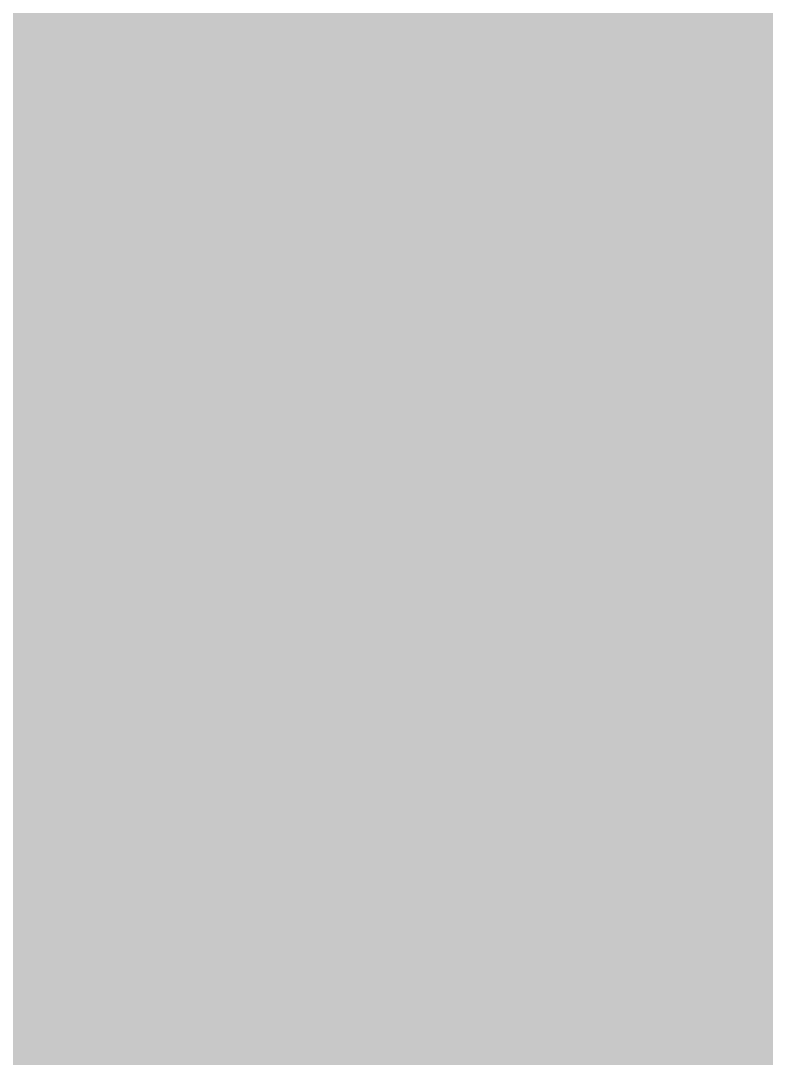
# Model space of a CAD drawing. Header units: millimetres. Extents: x -1 to 101, y -101 to 2.
# Drawn here: x 58.655 to 60.672, y -71.817 to -69.011 of the extents above; entities that cross this region are included whole.
import ezdxf

# ---------------------------------------------------------------- set-up
doc = ezdxf.new("R2010")
doc.units = ezdxf.units.MM
doc.header["$MEASUREMENT"] = 0
for name, color, linetype, true_color in [('Inner2', 7, 'Continuous', 0x008000), ('Top-Layer', 7, 'Continuous', 0xff0000), ('Top-Silkscreen-Layer', 7, 'Continuous', 0xffcc00)]:
    doc.layers.add(name, color=color, linetype=linetype, true_color=true_color)

msp = doc.modelspace()

# ---------------------------------------------------------------- hatches: boundary and pattern name
at = {"layer": 'Inner2'}
msp.add_hatch(color=256, dxfattribs=at).paths.add_polyline_path([(0.3581407162814326, -96.0001930403861), (0.3581407162814347, -63.34226568453138), (7.551353043025772, -63.34226568453138), (7.2403350596811045, -63.703817255321354), (7.101383564187531, -64.16004549447867), (7.158061513966755, -64.63358465264122), (7.400757640621461, -65.0441334492675), (7.78831629859012, -65.32207231113826), (8.255016510033014, -65.4202692405385), (8.721716721475909, -65.32207231113826), (9.109275379444567, -65.0441334492675), (9.351971506099272, -64.63358465264122), (9.408649455878498, -64.16004549447867), (9.269697960384924, -63.703817255321354), (8.958679977040257, -63.34226568453138), (9.201057049525973, -63.34226568453138), (9.233523128482643, -63.36228167161931), (9.271018542037085, -63.36926593853189), (10.057399517623287, -63.36926593853189), (9.774302001507976, -63.714934371977094), (9.64312327352645, -64.1420444407372), (9.683387318138028, -64.58702722267672), (9.889101436729437, -64.98365371060116), (10.229648170843486, -65.27289200577553), (10.654342251253818, -65.4116933298886), (11.09997433942298, -65.37939918947413), (11.50021878867132, -65.18081608254656), (11.795505221032116, -64.84550012352469), (11.941884683766073, -64.42335805928465), (11.941884683766073, -64.74701041402083), (11.98025863930444, -64.93993692799226), (12.089541181059769, -65.1034928093427), (12.112661622966185, -65.12661325124911), (12.276217504316623, -65.23589579300445), (12.469144018288038, -65.27426974854279), (15.684991109982224, -65.27426974854261), (15.684991109982224, -65.78613157226316), (15.715493070793377, -65.85976981973242), (15.789131318262639, -65.89027178054357), (30.60706121412243, -65.89027178054357), (30.680699461591693, -65.85976981973242), (30.711201422402848, -65.78613157226316), (30.711201422402848, -65.27426974854173), (68.87931481824411, -65.27426974853951), (72.35967995935992, -68.7546348896553), (72.35967995935992, -99.64205994411991), (4.000007620015238, -99.64205994411991), (3.189615995251797, -99.55075073728737), (2.419860790454726, -99.28140174169442), (1.7293407458103636, -98.84751924068355), (1.1526814197177775, -98.27085991459096), (0.7187989187068984, -97.5803398699466), (0.4494499231139544, -96.81058466514953)])
at = {"layer": 'Top-Layer'}
msp.add_hatch(color=256, dxfattribs=at).paths.add_polyline_path([(61.56447802895606, -65.27426974853994), (61.564478028956074, -66.33639827279656), (61.61245978680822, -66.51546863093726), (61.74354838709679, -66.64655723122584), (61.9226187452375, -66.694538989078), (62.167984505969024, -66.694538989078), (62.167984505969024, -66.77148844297689), (62.15585471170944, -66.77148844297689), (61.97678435356872, -66.81947020082904), (61.84569575328016, -66.95055880111762), (61.797713995428005, -67.12962915925833), (61.797713995428005, -68.50664211328423), (61.85203693915892, -68.69627210495493), (61.9985263136385, -68.82837577303873), (61.9931314869648, -68.82722157568928), (61.987719521275, -68.82615061643094), (61.94398063379722, -68.81784479981931), (61.93569913826171, -68.81637272075501), (61.927385355793774, -68.8150955339432), (61.883265467554004, -68.80884712144636), (61.874913229104266, -68.80776426525165), (61.86653783711394, -68.80687810856797), (61.82218934841696, -68.80271250023675), (61.813826812658746, -68.80202573889709), (61.80545048330798, -68.80153507398838), (61.760974994357, -68.79945226982277), (61.75260053493753, -68.79915822946272), (61.74422148844298, -68.7990601981204), (61.6996697993396, -68.7990601981204), (61.69129075284506, -68.79915822946272), (61.682916293425585, -68.79945226982277), (61.63844080447461, -68.80153507398838), (61.630064475123845, -68.80202573889709), (61.621701939365636, -68.80271250023675), (61.57735345066866, -68.80687810856797), (61.568978058678326, -68.80776426525165), (61.560625820228594, -68.80884712144636), (61.51650593198882, -68.8150955339432), (61.50819214952089, -68.81637272075501), (61.499910653985374, -68.81784479981931), (61.4561717665076, -68.82615061643094), (61.45108499502581, -68.82715477415371), (61.446013293810566, -68.82823246781308), (61.592296201446274, -68.69613384516947), (61.64653289306579, -68.50664211328423), (61.64653289306578, -67.12962915925833), (61.59855113521363, -66.95055880111762), (61.46746253492507, -66.81947020082904), (61.288392176784356, -66.77148844297689), (60.15585471170943, -66.77148844297689), (59.97678435356871, -66.81947020082904), (59.845695753280154, -66.95055880111762), (59.797713995428, -67.12962915925833), (59.797713995428005, -68.50664211328423), (59.845695753280154, -68.68571247142495), (59.97678435356872, -68.81680107171351), (60.15585471170943, -68.86478282956567), (61.288392176784356, -68.86478282956567), (61.3018489085783, -68.86452992954516), (61.315286635508556, -68.8637715866528), (61.27929507347285, -68.87602172674325), (61.271281933515446, -68.87885562867069), (61.263338300353816, -68.88187888921271), (61.22191081749885, -68.89821112187718), (61.21423585028682, -68.90133996390061), (61.206635342341514, -68.90464557323729), (61.165995261061354, -68.92288280971175), (61.15828603667786, -68.92645277099308), (61.150663660786996, -68.93020459054148), (61.110937981335645, -68.95034683082595), (61.10356790726734, -68.95419186943252), (61.096289059425956, -68.958206927061), (61.057528581905, -68.98017797100309), (61.05027953295827, -68.98439996769126), (61.0431313599264, -68.98879059281461), (61.00546308458985, -69.01253964031271), (60.998399726465095, -69.01710974875863), (60.99144566382726, -69.02184450662308), (60.954920390776714, -69.04734615762638), (60.948094248607845, -69.05223210274866), (60.94138449677568, -69.05727669460514), (60.90610382621434, -69.08445474896125), (60.89949207754066, -69.0896730613277), (60.8930048759957, -69.0950454184075), (60.85904500807597, -69.1238490760148), (60.85270596664547, -69.12935469681138), (60.846497730536484, -69.13500740510281), (60.81390946535995, -69.16538586585975), (60.80784958397201, -69.17116874356905), (60.80192660380556, -69.17709176163291), (60.77081154157544, -69.20894342533623), (60.76502919551206, -69.2150028149939), (60.75939012902829, -69.22119576729564), (60.72977366979538, -69.25449523389457), (60.72425277391179, -69.26085159849158), (60.71888281991685, -69.26733598407078), (60.69089196393514, -69.30195625331132), (60.68566369370327, -69.30858094762037), (60.68059296937573, -69.31532699380313), (60.654253116696026, -69.35124266563447), (60.649389347630354, -69.35803955693555), (60.6446855100934, -69.36494809464689), (60.620047460817304, -69.40205756886583), (60.61550723830083, -69.40907221229796), (60.61113189871817, -69.41619086712281), (60.588246452947274, -69.45441794357696), (60.58401140146399, -69.46168428664357), (60.57994814590028, -69.46904807349898), (60.558891503786995, -69.50829115198516), (60.554963997321195, -69.51582390725862), (60.551216261408, -69.52344769795445), (60.53203922305392, -69.56365597837102), (60.528563951383234, -69.57116454952103), (60.525263059729916, -69.57875139789128), (60.50796562513505, -69.61979787998423), (60.50478001919988, -69.62761333675319), (60.50177945992102, -69.63550168852626), (60.48643782923775, -69.67731017214322), (60.483627273717936, -69.68525737228165), (60.48100453669084, -69.6932685184454), (60.46764410996999, -69.73576280343397), (60.46522563440061, -69.74378155456057), (60.46299533487056, -69.75185466782104), (60.451641512162915, -69.79490775392722), (60.44961305170538, -69.80297873528698), (60.447772668602255, -69.81109466911934), (60.43842544990782, -69.85465575624151), (60.436738631195915, -69.86299902804846), (60.43525057299044, -69.8713800318421), (60.427986158461614, -69.91532211972627), (60.426718780898995, -69.9235868389616), (60.425644687790296, -69.93187889262272), (60.42043767737628, -69.9761257811165), (60.419553470135035, -69.98448302784226), (60.41886559841696, -69.99285872051694), (60.41574139216854, -70.03728340936631), (60.41525590977781, -70.04555205628382), (60.414961777280226, -70.05382971906218), (60.41389497514662, -70.09835600811478), (60.41381791539624, -70.10264480333161), (60.41379222758446, -70.10693421386844), (60.41379222758446, -71.96113792227585), (60.41381791539624, -71.96542733281267), (60.41389497514662, -71.96971612802952), (60.414961777280226, -72.01424241708212), (60.41525590977781, -72.02252007986047), (60.41574139216854, -72.03078872677798), (60.41886559841696, -72.07521341562736), (60.419553470135035, -72.08358910830202), (60.42043767737628, -72.0919463550278), (60.425644687790296, -72.13619324352157), (60.426718780898995, -72.1444852971827), (60.427986158461614, -72.15275001641803), (60.43525057299044, -72.1966921043022), (60.436738631195915, -72.20507310809582), (60.43842544990782, -72.21341637990278), (60.447772668602255, -72.25697746702495), (60.44961305170538, -72.2650934008573), (60.451641512162915, -72.27316438221708), (60.46299533487056, -72.31621746832326), (60.46522563440061, -72.32429058158372), (60.46764410996999, -72.33230933271032), (60.48100453669084, -72.37480361769889), (60.483627273717936, -72.38281476386263), (60.48643782923775, -72.39076196400106), (60.50177945992102, -72.43257044761803), (60.50478001919988, -72.4404587993911), (60.50796562513505, -72.44827425616006), (60.525263059729916, -72.48932073825301), (60.528563951383234, -72.49690758662325), (60.53203922305392, -72.50441615777328), (60.551216261408, -72.54462443818984), (60.554963997321195, -72.55224822888567), (60.558891503786995, -72.55978098415913), (60.57994814590028, -72.5990240626453), (60.580612398614, -72.60025623861902), (60.5812814622891, -72.60148580890844), (60.56971079846701, -72.60092395233559), (60.55812801625604, -72.6007366014732), (59.88611887223776, -72.6007366014732), (59.70704851409704, -72.64871835932536), (59.575959913808475, -72.77980695961392), (59.52797815595632, -72.95887731775464), (59.52797815595633, -74.53388366776734), (59.57595991380848, -74.71295402590805), (59.707048514097046, -74.84404262619663), (59.88611887223776, -74.89202438404878), (60.55812801625604, -74.89202438404878), (60.73441054894821, -74.84563555842112), (60.86502645230449, -74.71848627503381), (60.93764831285723, -75.02400914712209), (61.115325426524606, -75.282947370021), (61.243795379338245, -75.41141732283465), (58.75612141224283, -75.41141732283465), (58.598478008155666, -75.44797860910482), (58.4730210903484, -75.55019764979791), (58.38876233425814, -75.36908208404424), (58.264913333952926, -75.212353620581), (57.94458409742071, -74.89202438404878), (58.351117602235206, -74.89202438404878), (58.530187960375926, -74.84404262619663), (58.66127656066449, -74.71295402590806), (58.709258318516646, -74.53388366776734), (58.70925831851664, -72.95887731775464), (58.63976495464632, -72.74686911365718), (58.458253746507495, -72.61713674473317), (58.458253746507495, -68.76068707306239), (58.458253746507495, -68.38010160020322), (58.45354592222474, -68.3156788275207), (58.43952247904497, -68.25262488005535), (58.43952247904496, -67.12962915925833), (58.39154072119281, -66.95055880111762), (58.26045212090425, -66.81947020082904), (58.081381762763534, -66.77148844297689), (57.847255524511056, -66.77148844297689), (57.847255524511056, -66.694538989078), (58.09262128524257, -66.694538989078), (58.27169164338329, -66.64655723122584), (58.402780243671856, -66.51546863093728), (58.45076200152401, -66.33639827279656), (58.45076200152401, -65.2742697485401)])

# ---------------------------------------------------------------- linework, layer by layer
at = {"layer": 'Top-Layer', "const_width": 0.05080010160020321}
msp.add_lwpolyline([(60.71888281991685, -69.26733598407078), (60.69089196393514, -69.30195625331132), (60.68566369370327, -69.30858094762037), (60.68059296937573, -69.31532699380313), (60.654253116696026, -69.35124266563447), (60.649389347630354, -69.35803955693555), (60.6446855100934, -69.36494809464689), (60.620047460817304, -69.40205756886583), (60.61550723830083, -69.40907221229796), (60.61113189871817, -69.41619086712281), (60.588246452947274, -69.45441794357696), (60.58401140146399, -69.46168428664357), (60.57994814590028, -69.46904807349898), (60.558891503786995, -69.50829115198516), (60.554963997321195, -69.51582390725862), (60.551216261408, -69.52344769795445), (60.53203922305392, -69.56365597837102), (60.528563951383234, -69.57116454952103), (60.525263059729916, -69.57875139789128), (60.50796562513505, -69.61979787998423), (60.50478001919988, -69.62761333675319), (60.50177945992102, -69.63550168852626), (60.48643782923775, -69.67731017214322), (60.483627273717936, -69.68525737228165), (60.48100453669084, -69.6932685184454), (60.46764410996999, -69.73576280343397), (60.46522563440061, -69.74378155456057), (60.46299533487056, -69.75185466782104), (60.451641512162915, -69.79490775392722), (60.44961305170538, -69.80297873528698), (60.447772668602255, -69.81109466911934), (60.43842544990782, -69.85465575624151), (60.436738631195915, -69.86299902804846), (60.43525057299044, -69.8713800318421), (60.427986158461614, -69.91532211972627), (60.426718780898995, -69.9235868389616), (60.425644687790296, -69.93187889262272), (60.42043767737628, -69.9761257811165), (60.419553470135035, -69.98448302784226), (60.41886559841696, -69.99285872051694), (60.41574139216854, -70.03728340936631), (60.41525590977781, -70.04555205628382), (60.414961777280226, -70.05382971906218), (60.41389497514662, -70.09835600811478), (60.41381791539624, -70.10264480333161), (60.41379222758446, -70.10693421386844), (60.41379222758446, -71.96113792227585)], dxfattribs=at)
at = {"layer": 'Top-Silkscreen-Layer', "const_width": 0.15240030480060962}
for points in [[(58.841427482854975, -70.44025908051817), (57.69260858521717, -70.44025908051817)], [(58.841427482854975, -70.44025908051817), (57.69260858521717, -70.44025908051817)], [(58.841427482854975, -73.09263398526798), (58.841427482854975, -70.44025908051817)], [(58.841427482854975, -73.09263398526798), (58.841427482854975, -70.44025908051817)], [(59.39606299212599, -73.09263398526798), (59.39606299212599, -70.44025908051817)], [(59.39606299212599, -70.44025908051817), (60.544881889763786, -70.44025908051817)], [(59.39606299212599, -73.09263398526798), (59.39606299212599, -70.44025908051817)], [(59.39606299212599, -70.44025908051817), (60.544881889763786, -70.44025908051817)]]:
    msp.add_lwpolyline(points, dxfattribs=at)

doc.saveas('drawing.dxf')
